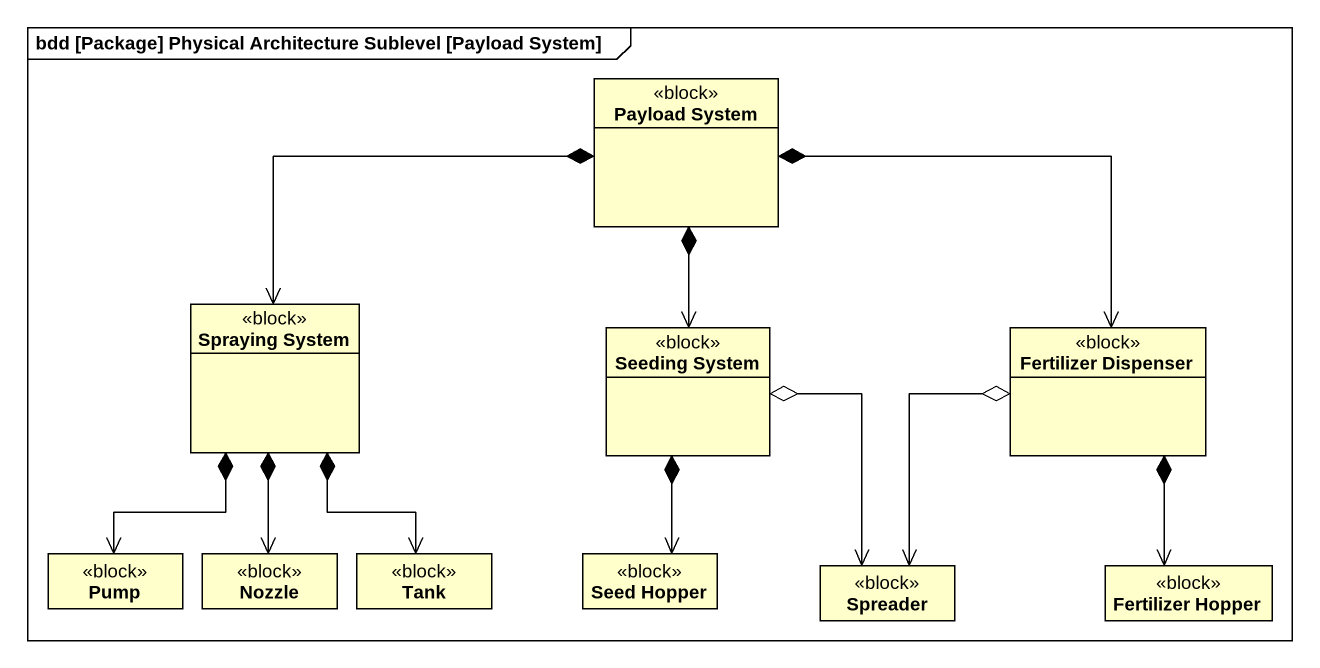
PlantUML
@startuml
mainframe bdd [Package] Physical Architecture Sublevel [Payload System]
hide circle
hide empty members
class "Payload System" as Payload_System <<block>>
class "Spraying System" as Spraying_System <<block>>
class "Seeding System" as Seeding_System <<block>>
class "Fertilizer Dispenser" as Fertilizer_Dispenser <<block>>
class Pump <<block>>
class Nozzle <<block>>
class Tank <<block>>
class "Seed Hopper" as Seed_Hopper <<block>>
class Spreader <<block>>
class "Fertilizer Hopper" as Fertilizer_Hopper <<block>>
Payload_System *-left-> Spraying_System
Payload_System *--> Seeding_System
Payload_System *-right-> Fertilizer_Dispenser
Spraying_System *--> Pump
Spraying_System *--> Nozzle
Spraying_System *--> Tank
Seeding_System *--> Seed_Hopper
Seeding_System o--> Spreader
Fertilizer_Dispenser o--> Spreader
Fertilizer_Dispenser *--> Fertilizer_Hopper
@enduml
